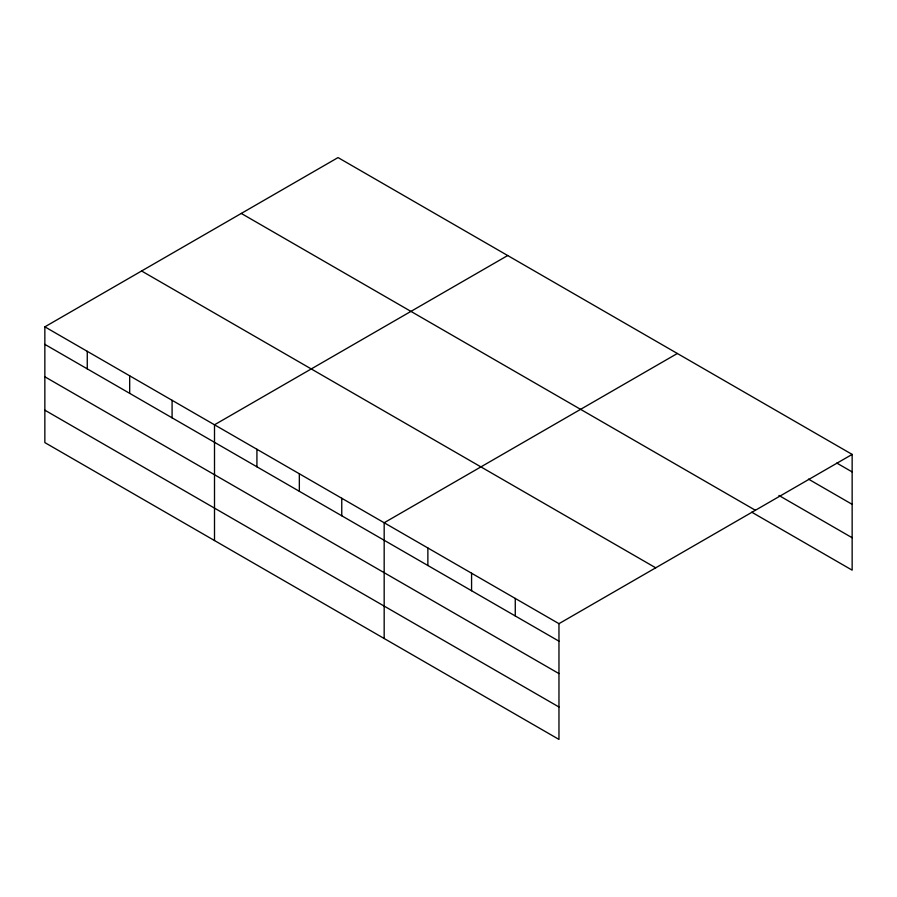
<?xml version="1.0" encoding="UTF-8"?>
<svg xmlns="http://www.w3.org/2000/svg" width="897" height="897" viewBox="0 0 897 897"><rect width="100%" height="100%" fill="white"/><g stroke="black" fill="none" stroke-linecap="round" stroke-linejoin="round"><path stroke-width="1.35" d="M558.966 673.602L558.966 623.673L44.85 326.844L44.85 442.591L558.966 739.42L558.966 673.602L44.85 376.785M751.753 512.187L852.15 570.156L852.15 454.409L338.034 157.58L44.85 326.844M507.691 255.533L214.506 424.797L214.506 540.543M677.347 353.485L384.174 522.749L384.174 638.496M558.966 623.673L852.15 454.409M836.8 463.065L852.15 471.923M808.455 479.11L852.15 504.338M778.921 495.458L852.15 537.74M241.282 213.441L755.397 510.27M141.603 270.995L655.718 567.812M44.85 344.37L558.966 641.187M44.85 410.176L558.966 707.004M515.27 598.445L515.27 615.959M471.575 573.217L471.575 590.731M427.869 547.977L427.869 565.502M341.757 498.261L341.757 515.786M299.34 473.773L299.34 491.298M256.923 449.285L256.923 466.81M172.089 400.309L172.089 417.834M129.684 375.821L129.684 393.346M87.267 351.332L87.267 368.858"/></g></svg>
